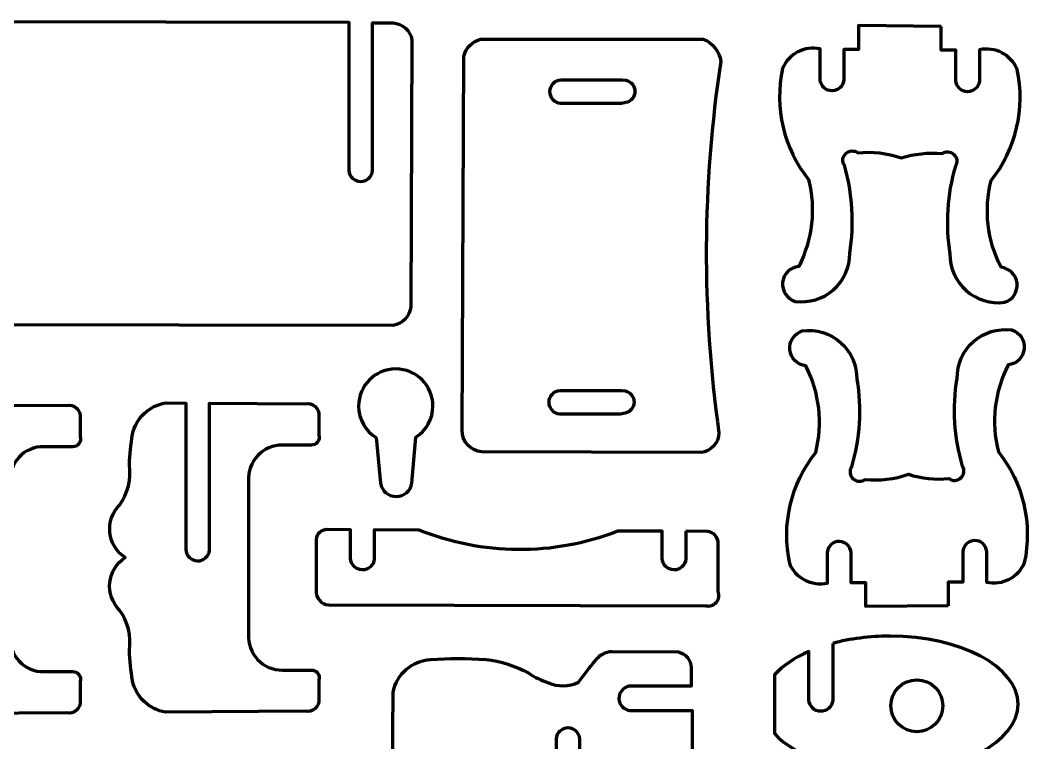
# Model space of a CAD drawing. Header units: centimetres. Extents: x -9.9 to 13.7, y -14.2 to 24.
# Drawn here: x -0.45 to 13.58, y -5.02 to 4.99 of the extents above; entities that cross this region are included whole.
import ezdxf

# ---------------------------------------------------------------- set-up
doc = ezdxf.new("R2010")
doc.units = ezdxf.units.CM
doc.header["$MEASUREMENT"] = 0
doc.layers.add('Laag 1', color=7, linetype='Continuous')

msp = doc.modelspace()

# ---------------------------------------------------------------- linework, layer by layer
at = {"layer": 'Laag 1', "lineweight": 100}
for points, knots in [([(4.97254, 4.72061), (4.95099, 4.85017), (4.84305, 4.94782), (4.71198, 4.95634), (4.71198, 4.95634), (4.71198, 4.95634), (4.42661, 4.95634), (4.42661, 4.95634), (4.42661, 4.95634), (4.42661, 4.95634), (4.42661, 4.5438), (4.42661, 4.5438), (4.42661, 4.5438), (4.42661, 4.5438), (4.42661, 2.90914), (4.42661, 2.90914), (4.42661, 2.90914), (4.41862, 2.82318), (4.34565, 2.75794), (4.25933, 2.75957), (4.25933, 2.75957), (4.17302, 2.7612), (4.10257, 2.82913), (4.09782, 2.91534), (4.09782, 2.91534), (4.09782, 2.91534), (4.09782, 4.5376), (4.09782, 4.5376), (4.09782, 4.5376), (4.09782, 4.5376), (4.09782, 4.96876), (4.09782, 4.96876), (4.09782, 4.96876), (4.09782, 4.96876), (-3.51407, 4.98116), (-3.51407, 4.98116), (-3.51407, 4.98116), (-3.51407, 4.98116), (-3.51407, 4.59343), (-3.51407, 4.59343), (-3.51407, 4.59343), (-3.51407, 4.59343), (-3.51407, 2.95876), (-3.51407, 2.95876), (-3.51407, 2.95876), (-3.52207, 2.87281), (-3.59503, 2.80756), (-3.68135, 2.80919), (-3.68135, 2.80919), (-3.76766, 2.81083), (-3.83811, 2.87877), (-3.84287, 2.96497), (-3.84287, 2.96497), (-3.84287, 2.96497), (-3.84286, 4.58723), (-3.84286, 4.58723), (-3.84286, 4.58723), (-3.84286, 4.58723), (-3.84286, 4.99357), (-3.84286, 4.99357), (-3.84286, 4.99357), (-3.84286, 4.99357), (-4.13444, 4.99357), (-4.13444, 4.99357), (-4.13444, 4.99357), (-4.27571, 4.97157), (-4.39166, 4.87011), (-4.43221, 4.73301), (-4.43221, 4.73301), (-4.43221, 4.73301), (-4.44462, 1.06045), (-4.44462, 1.06045), (-4.44462, 1.06045), (-4.40531, 0.93086), (-4.30955, 0.82598), (-4.18407, 0.77508), (-4.18407, 0.77508), (-4.18407, 0.77508), (4.71199, 0.76267), (4.71199, 0.76267), (4.71199, 0.76267), (4.84281, 0.78585), (4.94335, 0.89142), (4.96013, 1.02322), (4.96013, 1.02322), (4.96013, 1.02322), (4.97254, 4.72061), (4.97254, 4.72061)], [0, 0, 0, 0, 0.04347826, 0.04347826, 0.04347826, 0.04347826, 0.08695652, 0.08695652, 0.08695652, 0.08695652, 0.13043478, 0.13043478, 0.13043478, 0.13043478, 0.17391304, 0.17391304, 0.17391304, 0.17391304, 0.2173913, 0.2173913, 0.2173913, 0.2173913, 0.26086957, 0.26086957, 0.26086957, 0.26086957, 0.30434783, 0.30434783, 0.30434783, 0.30434783, 0.34782609, 0.34782609, 0.34782609, 0.34782609, 0.39130435, 0.39130435, 0.39130435, 0.39130435, 0.43478261, 0.43478261, 0.43478261, 0.43478261, 0.47826087, 0.47826087, 0.47826087, 0.47826087, 0.52173913, 0.52173913, 0.52173913, 0.52173913, 0.56521739, 0.56521739, 0.56521739, 0.56521739, 0.60869565, 0.60869565, 0.60869565, 0.60869565, 0.65217391, 0.65217391, 0.65217391, 0.65217391, 0.69565217, 0.69565217, 0.69565217, 0.69565217, 0.73913043, 0.73913043, 0.73913043, 0.73913043, 0.7826087, 0.7826087, 0.7826087, 0.7826087, 0.82608696, 0.82608696, 0.82608696, 0.82608696, 0.86956522, 0.86956522, 0.86956522, 0.86956522, 0.91304348, 0.91304348, 0.91304348, 0.91304348, 1, 1, 1, 1]), ([(12.30527, 4.90671), (12.30527, 4.90671), (12.30527, 4.57792), (12.30527, 4.57792), (12.30527, 4.57792), (12.30527, 4.57792), (12.51, 4.57792), (12.51, 4.57792), (12.51, 4.57792), (12.51, 4.57792), (12.51, 4.15917), (12.51, 4.15917), (12.51, 4.15917), (12.51474, 4.07297), (12.58518, 4.00503), (12.6715, 4.0034), (12.6715, 4.0034), (12.75782, 4.00177), (12.83078, 4.06701), (12.83877, 4.15297), (12.83877, 4.15297), (12.83877, 4.15297), (12.83879, 4.58412), (12.83879, 4.58412), (12.83879, 4.58412), (13.05566, 4.63131), (13.27518, 4.51632), (13.35988, 4.31116), (13.35988, 4.31116), (13.47686, 3.77032), (13.34477, 3.20553), (13.00007, 2.77266), (13.00007, 2.77266), (12.89737, 2.36826), (12.94589, 1.94027), (13.13655, 1.56914), (13.13655, 1.56914), (13.2538, 1.5573), (13.34657, 1.46466), (13.35859, 1.34743), (13.35859, 1.34743), (13.37062, 1.2302), (13.29858, 1.12066), (13.18618, 1.08526), (13.18618, 1.08526), (12.99375, 1.05887), (12.79938, 1.11776), (12.65394, 1.2465), (12.65394, 1.2465), (12.50851, 1.37525), (12.42648, 1.56104), (12.42934, 1.75525), (12.42934, 1.75525), (12.36272, 2.16102), (12.38814, 2.57657), (12.50378, 2.97117), (12.50378, 2.97117), (12.53669, 3.0238), (12.52767, 3.09236), (12.4823, 3.13471), (12.4823, 3.13471), (12.43693, 3.17706), (12.36791, 3.18132), (12.31767, 3.14487), (12.31767, 3.14487), (12.12743, 3.16353), (11.93535, 3.14331), (11.75316, 3.08545), (11.75316, 3.08545), (11.56016, 3.15273), (11.35481, 3.17723), (11.15138, 3.15728), (11.15138, 3.15728), (11.10115, 3.19373), (11.03212, 3.18947), (10.98675, 3.14712), (10.98675, 3.14712), (10.94139, 3.10477), (10.93237, 3.03621), (10.96527, 2.98358), (10.96527, 2.98358), (11.08091, 2.58897), (11.10635, 2.17342), (11.03971, 1.76766), (11.03971, 1.76766), (11.04257, 1.57345), (10.96054, 1.38766), (10.81511, 1.25891), (10.81511, 1.25891), (10.66969, 1.13017), (10.4753, 1.07128), (10.28287, 1.09767), (10.28287, 1.09767), (10.17047, 1.13308), (10.09843, 1.24261), (10.11046, 1.35984), (10.11046, 1.35984), (10.12249, 1.47707), (10.21525, 1.5697), (10.3325, 1.58155), (10.3325, 1.58155), (10.52316, 1.95268), (10.57169, 2.38067), (10.46898, 2.78506), (10.46898, 2.78506), (10.12428, 3.21794), (9.9922, 3.78272), (10.10917, 4.32357), (10.10917, 4.32357), (10.19387, 4.52873), (10.41339, 4.64372), (10.63027, 4.59653), (10.63027, 4.59653), (10.63027, 4.59653), (10.63028, 4.16538), (10.63028, 4.16538), (10.63028, 4.16538), (10.63829, 4.07942), (10.71123, 4.01418), (10.79755, 4.01581), (10.79755, 4.01581), (10.88388, 4.01744), (10.95432, 4.08538), (10.95907, 4.17158), (10.95907, 4.17158), (10.95907, 4.17158), (10.95907, 4.59034), (10.95907, 4.59034), (10.95907, 4.59034), (10.95907, 4.59034), (11.1638, 4.59034), (11.1638, 4.59034), (11.1638, 4.59034), (11.1638, 4.59034), (11.1638, 4.91913), (11.1638, 4.91913), (11.1638, 4.91913), (11.1638, 4.91913), (12.30527, 4.90671), (12.30527, 4.90671)], [0, 0, 0, 0, 0.02777778, 0.02777778, 0.02777778, 0.02777778, 0.05555556, 0.05555556, 0.05555556, 0.05555556, 0.08333333, 0.08333333, 0.08333333, 0.08333333, 0.11111111, 0.11111111, 0.11111111, 0.11111111, 0.13888889, 0.13888889, 0.13888889, 0.13888889, 0.16666667, 0.16666667, 0.16666667, 0.16666667, 0.19444444, 0.19444444, 0.19444444, 0.19444444, 0.22222222, 0.22222222, 0.22222222, 0.22222222, 0.25, 0.25, 0.25, 0.25, 0.27777778, 0.27777778, 0.27777778, 0.27777778, 0.30555556, 0.30555556, 0.30555556, 0.30555556, 0.33333333, 0.33333333, 0.33333333, 0.33333333, 0.36111111, 0.36111111, 0.36111111, 0.36111111, 0.38888889, 0.38888889, 0.38888889, 0.38888889, 0.41666667, 0.41666667, 0.41666667, 0.41666667, 0.44444444, 0.44444444, 0.44444444, 0.44444444, 0.47222222, 0.47222222, 0.47222222, 0.47222222, 0.5, 0.5, 0.5, 0.5, 0.52777778, 0.52777778, 0.52777778, 0.52777778, 0.55555556, 0.55555556, 0.55555556, 0.55555556, 0.58333333, 0.58333333, 0.58333333, 0.58333333, 0.61111111, 0.61111111, 0.61111111, 0.61111111, 0.63888889, 0.63888889, 0.63888889, 0.63888889, 0.66666667, 0.66666667, 0.66666667, 0.66666667, 0.69444444, 0.69444444, 0.69444444, 0.69444444, 0.72222222, 0.72222222, 0.72222222, 0.72222222, 0.75, 0.75, 0.75, 0.75, 0.77777778, 0.77777778, 0.77777778, 0.77777778, 0.80555556, 0.80555556, 0.80555556, 0.80555556, 0.83333333, 0.83333333, 0.83333333, 0.83333333, 0.86111111, 0.86111111, 0.86111111, 0.86111111, 0.88888889, 0.88888889, 0.88888889, 0.88888889, 0.91666667, 0.91666667, 0.91666667, 0.91666667, 0.94444444, 0.94444444, 0.94444444, 0.94444444, 1, 1, 1, 1]), ([(8.9801, -0.99916), (9.11756, -0.97944), (9.22167, -0.86492), (9.22825, -0.72621), (9.22825, -0.72621), (8.98552, 0.98218), (8.99387, 2.71686), (9.25306, 4.42283), (9.25306, 4.42283), (9.23432, 4.56426), (9.13878, 4.68368), (9.00492, 4.73301), (9.00492, 4.73301), (9.00492, 4.73301), (5.9279, 4.73301), (5.9279, 4.73301), (5.9279, 4.73301), (5.81309, 4.70178), (5.72339, 4.61209), (5.69216, 4.49727), (5.69216, 4.49727), (5.69216, 4.49727), (5.66735, -0.68898), (5.66735, -0.68898), (5.66735, -0.68898), (5.66434, -0.84517), (5.78445, -0.97621), (5.94031, -0.98676), (5.94031, -0.98676), (5.94031, -0.98676), (8.9801, -0.99916), (8.9801, -0.99916)], [0, 0, 0, 0, 0.11111111, 0.11111111, 0.11111111, 0.11111111, 0.22222222, 0.22222222, 0.22222222, 0.22222222, 0.33333333, 0.33333333, 0.33333333, 0.33333333, 0.44444444, 0.44444444, 0.44444444, 0.44444444, 0.55555556, 0.55555556, 0.55555556, 0.55555556, 0.66666667, 0.66666667, 0.66666667, 0.66666667, 0.77777778, 0.77777778, 0.77777778, 0.77777778, 1, 1, 1, 1]), ([(7.88826, 4.16849), (7.88826, 4.16849), (7.04115, 4.16849), (7.04115, 4.16849), (7.04115, 4.16849), (6.95495, 4.16372), (6.887, 4.09328), (6.88537, 4.00696), (6.88537, 4.00696), (6.88375, 3.92065), (6.94898, 3.84768), (7.03494, 3.83968), (7.03494, 3.83968), (7.03494, 3.83968), (7.87825, 3.83969), (7.87825, 3.83969), (7.87825, 3.83969), (7.87825, 3.83969), (7.93913, 3.8521), (7.93913, 3.8521), (7.93913, 3.8521), (8.01216, 3.86787), (8.06429, 3.93246), (8.06429, 4.00718), (8.06429, 4.00718), (8.06429, 4.08191), (8.01216, 4.1465), (7.93913, 4.16227), (7.93913, 4.16227), (7.93913, 4.16227), (7.88826, 4.16849), (7.88826, 4.16849)], [0, 0, 0, 0, 0.11111111, 0.11111111, 0.11111111, 0.11111111, 0.22222222, 0.22222222, 0.22222222, 0.22222222, 0.33333333, 0.33333333, 0.33333333, 0.33333333, 0.44444444, 0.44444444, 0.44444444, 0.44444444, 0.55555556, 0.55555556, 0.55555556, 0.55555556, 0.66666667, 0.66666667, 0.66666667, 0.66666667, 0.77777778, 0.77777778, 0.77777778, 0.77777778, 1, 1, 1, 1]), ([(12.40453, -3.12082), (12.40453, -3.12082), (12.40453, -2.79203), (12.40453, -2.79203), (12.40453, -2.79203), (12.40453, -2.79203), (12.60925, -2.79203), (12.60925, -2.79203), (12.60925, -2.79203), (12.60925, -2.79203), (12.60925, -2.37327), (12.60925, -2.37327), (12.60925, -2.37327), (12.614, -2.28707), (12.68444, -2.21914), (12.77076, -2.21751), (12.77076, -2.21751), (12.85708, -2.21588), (12.93004, -2.28112), (12.93804, -2.36708), (12.93804, -2.36708), (12.93804, -2.36708), (12.93805, -2.79823), (12.93805, -2.79823), (12.93805, -2.79823), (13.15492, -2.84542), (13.37444, -2.73043), (13.45914, -2.52527), (13.45914, -2.52527), (13.57612, -1.98442), (13.44403, -1.41964), (13.09933, -0.98676), (13.09933, -0.98676), (12.99662, -0.58236), (13.04515, -0.15438), (13.23581, 0.21675), (13.23581, 0.21675), (13.35308, 0.2286), (13.44582, 0.32123), (13.45785, 0.43846), (13.45785, 0.43846), (13.46988, 0.55569), (13.39784, 0.66523), (13.28544, 0.70063), (13.28544, 0.70063), (13.09301, 0.72703), (12.89864, 0.66813), (12.7532, 0.53939), (12.7532, 0.53939), (12.60777, 0.41065), (12.52574, 0.22485), (12.52859, 0.03064), (12.52859, 0.03064), (12.46197, -0.37513), (12.4874, -0.79068), (12.60304, -1.18528), (12.60304, -1.18528), (12.63594, -1.2379), (12.62693, -1.30647), (12.58156, -1.34882), (12.58156, -1.34882), (12.53619, -1.39117), (12.46717, -1.39543), (12.41693, -1.35898), (12.41693, -1.35898), (12.22669, -1.37763), (12.03461, -1.35742), (11.85241, -1.29956), (11.85241, -1.29956), (11.65941, -1.36683), (11.45407, -1.39134), (11.25064, -1.37139), (11.25064, -1.37139), (11.20041, -1.40783), (11.13138, -1.40358), (11.08601, -1.36123), (11.08601, -1.36123), (11.04065, -1.31888), (11.03163, -1.25032), (11.06453, -1.19769), (11.06453, -1.19769), (11.18017, -0.80309), (11.20561, -0.38753), (11.13897, 0.01823), (11.13897, 0.01823), (11.14183, 0.21245), (11.0598, 0.39823), (10.91436, 0.52698), (10.91436, 0.52698), (10.76895, 0.65573), (10.57456, 0.71461), (10.38213, 0.68822), (10.38213, 0.68822), (10.26974, 0.65282), (10.19769, 0.54328), (10.20972, 0.42605), (10.20972, 0.42605), (10.22174, 0.30883), (10.31451, 0.21619), (10.43176, 0.20434), (10.43176, 0.20434), (10.62242, -0.16679), (10.67095, -0.59478), (10.56824, -0.99917), (10.56824, -0.99917), (10.22354, -1.43204), (10.09145, -1.99683), (10.20842, -2.53768), (10.20842, -2.53768), (10.29313, -2.74283), (10.51265, -2.85783), (10.72953, -2.81064), (10.72953, -2.81064), (10.72953, -2.81064), (10.72954, -2.37948), (10.72954, -2.37948), (10.72954, -2.37948), (10.73753, -2.29352), (10.81049, -2.22829), (10.89681, -2.22992), (10.89681, -2.22992), (10.98314, -2.23154), (11.05357, -2.29949), (11.05833, -2.38569), (11.05833, -2.38569), (11.05833, -2.38569), (11.05833, -2.80443), (11.05833, -2.80443), (11.05833, -2.80443), (11.05833, -2.80443), (11.26305, -2.80443), (11.26305, -2.80443), (11.26305, -2.80443), (11.26305, -2.80443), (11.26305, -3.13323), (11.26305, -3.13323), (11.26305, -3.13323), (11.26305, -3.13323), (12.40453, -3.12082), (12.40453, -3.12082)], [0, 0, 0, 0, 0.02777778, 0.02777778, 0.02777778, 0.02777778, 0.05555556, 0.05555556, 0.05555556, 0.05555556, 0.08333333, 0.08333333, 0.08333333, 0.08333333, 0.11111111, 0.11111111, 0.11111111, 0.11111111, 0.13888889, 0.13888889, 0.13888889, 0.13888889, 0.16666667, 0.16666667, 0.16666667, 0.16666667, 0.19444444, 0.19444444, 0.19444444, 0.19444444, 0.22222222, 0.22222222, 0.22222222, 0.22222222, 0.25, 0.25, 0.25, 0.25, 0.27777778, 0.27777778, 0.27777778, 0.27777778, 0.30555556, 0.30555556, 0.30555556, 0.30555556, 0.33333333, 0.33333333, 0.33333333, 0.33333333, 0.36111111, 0.36111111, 0.36111111, 0.36111111, 0.38888889, 0.38888889, 0.38888889, 0.38888889, 0.41666667, 0.41666667, 0.41666667, 0.41666667, 0.44444444, 0.44444444, 0.44444444, 0.44444444, 0.47222222, 0.47222222, 0.47222222, 0.47222222, 0.5, 0.5, 0.5, 0.5, 0.52777778, 0.52777778, 0.52777778, 0.52777778, 0.55555556, 0.55555556, 0.55555556, 0.55555556, 0.58333333, 0.58333333, 0.58333333, 0.58333333, 0.61111111, 0.61111111, 0.61111111, 0.61111111, 0.63888889, 0.63888889, 0.63888889, 0.63888889, 0.66666667, 0.66666667, 0.66666667, 0.66666667, 0.69444444, 0.69444444, 0.69444444, 0.69444444, 0.72222222, 0.72222222, 0.72222222, 0.72222222, 0.75, 0.75, 0.75, 0.75, 0.77777778, 0.77777778, 0.77777778, 0.77777778, 0.80555556, 0.80555556, 0.80555556, 0.80555556, 0.83333333, 0.83333333, 0.83333333, 0.83333333, 0.86111111, 0.86111111, 0.86111111, 0.86111111, 0.88888889, 0.88888889, 0.88888889, 0.88888889, 0.91666667, 0.91666667, 0.91666667, 0.91666667, 0.94444444, 0.94444444, 0.94444444, 0.94444444, 1, 1, 1, 1]), ([(4.47642, -0.79083), (4.47642, -0.79083), (4.53829, -1.42102), (4.53829, -1.42102), (4.53829, -1.42102), (4.55512, -1.52788), (4.64722, -1.6066), (4.75541, -1.6066), (4.75541, -1.6066), (4.86359, -1.6066), (4.95569, -1.52788), (4.97253, -1.42102), (4.97253, -1.42102), (4.97253, -1.42102), (5.02929, -0.78618), (5.02929, -0.78618), (5.02929, -0.78618), (5.17061, -0.69446), (5.26416, -0.53515), (5.26416, -0.35399), (5.26416, -0.35399), (5.26416, -0.06958), (5.0336, 0.16096), (4.7492, 0.16096), (4.7492, 0.16096), (4.4648, 0.16097), (4.23425, -0.06959), (4.23425, -0.35399), (4.23425, -0.35399), (4.23425, -0.53821), (4.33099, -0.69984), (4.47642, -0.79084)], [0, 0, 0, 0, 0.11111111, 0.11111111, 0.11111111, 0.11111111, 0.22222222, 0.22222222, 0.22222222, 0.22222222, 0.33333333, 0.33333333, 0.33333333, 0.33333333, 0.44444444, 0.44444444, 0.44444444, 0.44444444, 0.55555556, 0.55555556, 0.55555556, 0.55555556, 0.66666667, 0.66666667, 0.66666667, 0.66666667, 0.77777778, 0.77777778, 0.77777778, 0.77777778, 1, 1, 1, 1]), ([(7.87586, -0.13686), (7.87586, -0.13686), (7.02875, -0.13686), (7.02875, -0.13686), (7.02875, -0.13686), (6.94253, -0.14161), (6.87459, -0.21206), (6.87297, -0.29838), (6.87297, -0.29838), (6.87134, -0.38469), (6.93657, -0.45766), (7.02253, -0.46566), (7.02253, -0.46566), (7.02253, -0.46566), (7.86583, -0.46565), (7.86583, -0.46565), (7.86583, -0.46565), (7.86583, -0.46565), (7.92672, -0.45324), (7.92672, -0.45324), (7.92672, -0.45324), (7.99976, -0.43747), (8.05189, -0.37288), (8.05189, -0.29816), (8.05189, -0.29816), (8.05189, -0.22343), (7.99975, -0.15884), (7.92672, -0.14307), (7.92672, -0.14307), (7.92672, -0.14307), (7.87586, -0.13686), (7.87586, -0.13686)], [0, 0, 0, 0, 0.11111111, 0.11111111, 0.11111111, 0.11111111, 0.22222222, 0.22222222, 0.22222222, 0.22222222, 0.33333333, 0.33333333, 0.33333333, 0.33333333, 0.44444444, 0.44444444, 0.44444444, 0.44444444, 0.55555556, 0.55555556, 0.55555556, 0.55555556, 0.66666667, 0.66666667, 0.66666667, 0.66666667, 0.77777778, 0.77777778, 0.77777778, 0.77777778, 1, 1, 1, 1]), ([(-3.37774, -0.34158), (-3.46334, -0.22135), (-3.60364, -0.14307), (-3.76222, -0.14307), (-3.76222, -0.14307), (-4.02261, -0.14306), (-4.2337, -0.35415), (-4.2337, -0.61454), (-4.2337, -0.61454), (-4.2337, -0.87493), (-4.02261, -1.08602), (-3.76222, -1.08602), (-3.76222, -1.08602), (-3.60356, -1.08602), (-3.4632, -1.00765), (-3.37775, -0.88751), (-3.37775, -0.88751), (-3.37775, -0.88751), (-2.92404, -0.8875), (-2.92404, -0.8875), (-2.92404, -0.8875), (-3.27741, -1.31237), (-3.48928, -1.85686), (-3.48928, -2.45083), (-3.48928, -2.45083), (-3.48928, -3.06297), (-3.26425, -3.62257), (-2.89241, -4.05137), (-2.89241, -4.05137), (-2.89241, -4.05137), (-3.35165, -4.05137), (-3.35165, -4.05137), (-3.35165, -4.05137), (-3.43548, -3.91954), (-3.58253, -3.83226), (-3.74996, -3.83226), (-3.74996, -3.83226), (-4.01035, -3.83225), (-4.22144, -4.04335), (-4.22144, -4.30374), (-4.22144, -4.30374), (-4.22144, -4.56413), (-4.01035, -4.77522), (-3.74996, -4.77522), (-3.74996, -4.77522), (-3.61018, -4.77522), (-3.48462, -4.7144), (-3.39829, -4.61778), (-3.39829, -4.61778), (-3.39829, -4.61778), (-1.746, -4.61777), (-1.746, -4.61777), (-1.746, -4.61777), (-1.746, -4.61777), (-1.46684, -4.61598), (-1.46684, -4.61598), (-1.46684, -4.61598), (-1.46684, -4.61598), (-1.46684, -4.20678), (-1.46684, -4.20678), (-1.46684, -4.20678), (-1.46684, -4.20678), (-1.46684, -2.58452), (-1.46684, -2.58452), (-1.46684, -2.58452), (-1.46208, -2.49832), (-1.39164, -2.43038), (-1.30532, -2.42875), (-1.30532, -2.42875), (-1.219, -2.42712), (-1.14604, -2.49236), (-1.13804, -2.57832), (-1.13804, -2.57832), (-1.13804, -2.57832), (-1.13804, -4.21298), (-1.13804, -4.21298), (-1.13804, -4.21298), (-1.13804, -4.21298), (-1.13804, -4.61388), (-1.13804, -4.61388), (-1.13804, -4.61388), (-1.13804, -4.61388), (0.18955, -4.60536), (0.18955, -4.60536), (0.18955, -4.60536), (0.23809, -4.6163), (0.28891, -4.60301), (0.32589, -4.56973), (0.32589, -4.56973), (0.36288, -4.53644), (0.38143, -4.48729), (0.37565, -4.43787), (0.37565, -4.43787), (0.37565, -4.43787), (0.37565, -4.17111), (0.37565, -4.17111), (0.37565, -4.17111), (0.38631, -4.13829), (0.38005, -4.10233), (0.35895, -4.07503), (0.35895, -4.07503), (0.33786, -4.04772), (0.30463, -4.03261), (0.27019, -4.03463), (0.27019, -4.03463), (0.27019, -4.03463), (-0.12685, -4.03463), (-0.12685, -4.03463), (-0.12685, -4.03463), (-0.25671, -4.03609), (-0.38132, -3.98342), (-0.47077, -3.88926), (-0.47077, -3.88926), (-0.56022, -3.7951), (-0.60644, -3.66796), (-0.59832, -3.53834), (-0.59832, -3.53834), (-0.59832, -3.53834), (-0.59838, -1.41294), (-0.59838, -1.41294), (-0.59838, -1.41294), (-0.60649, -1.28333), (-0.56028, -1.15618), (-0.47083, -1.06202), (-0.47083, -1.06202), (-0.38138, -0.96786), (-0.25677, -0.9152), (-0.1269, -0.91665), (-0.1269, -0.91665), (-0.1269, -0.91665), (0.27013, -0.91665), (0.27013, -0.91665), (0.27013, -0.91665), (0.30458, -0.91868), (0.3378, -0.90356), (0.3589, -0.87626), (0.3589, -0.87626), (0.38, -0.84896), (0.38624, -0.81299), (0.3756, -0.78017), (0.3756, -0.78017), (0.3756, -0.78017), (0.3756, -0.51342), (0.3756, -0.51342), (0.3756, -0.51342), (0.38138, -0.464), (0.36282, -0.41484), (0.32584, -0.38156), (0.32584, -0.38156), (0.28886, -0.34827), (0.23803, -0.33499), (0.18949, -0.34592), (0.18949, -0.34592), (0.18949, -0.34592), (-1.36552, -0.33594), (-1.36552, -0.33594), (-1.36552, -0.33594), (-1.36552, -0.33594), (-1.5289, -0.34158), (-1.5289, -0.34158), (-1.5289, -0.34158), (-1.5289, -0.34158), (-1.7878, -0.34158), (-1.7878, -0.34158), (-1.7878, -0.34158), (-1.7878, -0.34158), (-3.37774, -0.34158), (-3.37774, -0.34158)], [0, 0, 0, 0, 0.02325581, 0.02325581, 0.02325581, 0.02325581, 0.04651163, 0.04651163, 0.04651163, 0.04651163, 0.06976744, 0.06976744, 0.06976744, 0.06976744, 0.09302326, 0.09302326, 0.09302326, 0.09302326, 0.11627907, 0.11627907, 0.11627907, 0.11627907, 0.13953488, 0.13953488, 0.13953488, 0.13953488, 0.1627907, 0.1627907, 0.1627907, 0.1627907, 0.18604651, 0.18604651, 0.18604651, 0.18604651, 0.20930233, 0.20930233, 0.20930233, 0.20930233, 0.23255814, 0.23255814, 0.23255814, 0.23255814, 0.25581395, 0.25581395, 0.25581395, 0.25581395, 0.27906977, 0.27906977, 0.27906977, 0.27906977, 0.30232558, 0.30232558, 0.30232558, 0.30232558, 0.3255814, 0.3255814, 0.3255814, 0.3255814, 0.34883721, 0.34883721, 0.34883721, 0.34883721, 0.37209302, 0.37209302, 0.37209302, 0.37209302, 0.39534884, 0.39534884, 0.39534884, 0.39534884, 0.41860465, 0.41860465, 0.41860465, 0.41860465, 0.44186047, 0.44186047, 0.44186047, 0.44186047, 0.46511628, 0.46511628, 0.46511628, 0.46511628, 0.48837209, 0.48837209, 0.48837209, 0.48837209, 0.51162791, 0.51162791, 0.51162791, 0.51162791, 0.53488372, 0.53488372, 0.53488372, 0.53488372, 0.55813953, 0.55813953, 0.55813953, 0.55813953, 0.58139535, 0.58139535, 0.58139535, 0.58139535, 0.60465116, 0.60465116, 0.60465116, 0.60465116, 0.62790698, 0.62790698, 0.62790698, 0.62790698, 0.65116279, 0.65116279, 0.65116279, 0.65116279, 0.6744186, 0.6744186, 0.6744186, 0.6744186, 0.69767442, 0.69767442, 0.69767442, 0.69767442, 0.72093023, 0.72093023, 0.72093023, 0.72093023, 0.74418605, 0.74418605, 0.74418605, 0.74418605, 0.76744186, 0.76744186, 0.76744186, 0.76744186, 0.79069767, 0.79069767, 0.79069767, 0.79069767, 0.81395349, 0.81395349, 0.81395349, 0.81395349, 0.8372093, 0.8372093, 0.8372093, 0.8372093, 0.86046512, 0.86046512, 0.86046512, 0.86046512, 0.88372093, 0.88372093, 0.88372093, 0.88372093, 0.90697674, 0.90697674, 0.90697674, 0.90697674, 0.93023256, 0.93023256, 0.93023256, 0.93023256, 0.95348837, 0.95348837, 0.95348837, 0.95348837, 1, 1, 1, 1]), ([(2.70821, -1.39), (2.70821, -1.39), (2.70815, -3.51539), (2.70815, -3.51539), (2.70815, -3.51539), (2.70004, -3.64501), (2.74625, -3.77216), (2.83569, -3.86632), (2.83569, -3.86632), (2.92515, -3.96048), (3.04975, -4.01314), (3.17962, -4.01169), (3.17962, -4.01169), (3.17962, -4.01169), (3.57666, -4.01168), (3.57666, -4.01168), (3.57666, -4.01168), (3.61111, -4.00966), (3.64432, -4.02478), (3.66542, -4.05208), (3.66542, -4.05208), (3.68652, -4.07938), (3.69277, -4.11535), (3.68212, -4.14816), (3.68212, -4.14816), (3.68212, -4.14816), (3.68213, -4.41492), (3.68213, -4.41492), (3.68213, -4.41492), (3.68789, -4.46434), (3.66935, -4.5135), (3.63236, -4.54678), (3.63236, -4.54678), (3.59538, -4.58006), (3.54455, -4.59335), (3.49601, -4.58242), (3.49601, -4.58242), (3.49601, -4.58242), (1.56047, -4.59483), (1.56047, -4.59483), (1.56047, -4.59483), (1.33201, -4.55965), (1.1492, -4.38672), (1.1014, -4.16057), (1.1014, -4.16057), (1.08026, -4.02072), (1.06577, -3.87995), (1.05797, -3.73872), (1.05797, -3.73872), (1.08594, -3.54199), (1.03706, -3.34204), (0.92149, -3.1804), (0.92149, -3.1804), (0.82164, -3.07956), (0.77243, -2.93917), (0.78751, -2.79807), (0.78751, -2.79807), (0.80259, -2.65696), (0.88034, -2.53013), (0.99924, -2.45268), (0.99924, -2.45268), (0.88036, -2.37522), (0.80262, -2.24839), (0.78756, -2.10729), (0.78756, -2.10729), (0.7725, -1.9662), (0.82169, -1.82582), (0.92154, -1.725), (0.92154, -1.725), (1.03711, -1.56335), (1.08599, -1.3634), (1.05803, -1.16667), (1.05803, -1.16667), (1.06583, -1.02545), (1.08031, -0.88467), (1.10145, -0.74482), (1.10145, -0.74482), (1.14926, -0.51867), (1.33207, -0.34574), (1.56052, -0.31056), (1.56052, -0.31056), (1.56052, -0.31056), (1.83969, -0.31235), (1.83969, -0.31235), (1.83969, -0.31235), (1.83969, -0.31235), (1.83969, -0.72156), (1.83969, -0.72156), (1.83969, -0.72156), (1.83969, -0.72156), (1.83969, -2.34381), (1.83969, -2.34381), (1.83969, -2.34381), (1.84445, -2.43002), (1.91488, -2.49796), (2.0012, -2.49959), (2.0012, -2.49959), (2.08752, -2.50122), (2.16048, -2.43598), (2.16848, -2.35002), (2.16848, -2.35002), (2.16848, -2.35002), (2.16849, -0.71535), (2.16849, -0.71535), (2.16849, -0.71535), (2.16849, -0.71535), (2.16849, -0.31445), (2.16849, -0.31445), (2.16849, -0.31445), (2.16849, -0.31445), (3.49607, -0.32297), (3.49607, -0.32297), (3.49607, -0.32297), (3.54461, -0.31203), (3.59543, -0.32533), (3.63242, -0.35861), (3.63242, -0.35861), (3.66941, -0.39189), (3.68795, -0.44105), (3.68217, -0.49047), (3.68217, -0.49047), (3.68217, -0.49047), (3.68218, -0.75723), (3.68218, -0.75723), (3.68218, -0.75723), (3.69282, -0.79004), (3.68657, -0.82601), (3.66548, -0.85331), (3.66548, -0.85331), (3.64438, -0.88061), (3.61116, -0.89573), (3.57671, -0.89371), (3.57671, -0.89371), (3.57671, -0.89371), (3.17968, -0.8937), (3.17968, -0.8937), (3.17968, -0.8937), (3.04982, -0.89224), (2.9252, -0.94492), (2.83575, -1.03908), (2.83575, -1.03908), (2.74631, -1.13323), (2.70009, -1.26038), (2.7082, -1.39)], [0, 0, 0, 0, 0.02702703, 0.02702703, 0.02702703, 0.02702703, 0.05405405, 0.05405405, 0.05405405, 0.05405405, 0.08108108, 0.08108108, 0.08108108, 0.08108108, 0.10810811, 0.10810811, 0.10810811, 0.10810811, 0.13513514, 0.13513514, 0.13513514, 0.13513514, 0.16216216, 0.16216216, 0.16216216, 0.16216216, 0.18918919, 0.18918919, 0.18918919, 0.18918919, 0.21621622, 0.21621622, 0.21621622, 0.21621622, 0.24324324, 0.24324324, 0.24324324, 0.24324324, 0.27027027, 0.27027027, 0.27027027, 0.27027027, 0.2972973, 0.2972973, 0.2972973, 0.2972973, 0.32432432, 0.32432432, 0.32432432, 0.32432432, 0.35135135, 0.35135135, 0.35135135, 0.35135135, 0.37837838, 0.37837838, 0.37837838, 0.37837838, 0.40540541, 0.40540541, 0.40540541, 0.40540541, 0.43243243, 0.43243243, 0.43243243, 0.43243243, 0.45945946, 0.45945946, 0.45945946, 0.45945946, 0.48648649, 0.48648649, 0.48648649, 0.48648649, 0.51351351, 0.51351351, 0.51351351, 0.51351351, 0.54054054, 0.54054054, 0.54054054, 0.54054054, 0.56756757, 0.56756757, 0.56756757, 0.56756757, 0.59459459, 0.59459459, 0.59459459, 0.59459459, 0.62162162, 0.62162162, 0.62162162, 0.62162162, 0.64864865, 0.64864865, 0.64864865, 0.64864865, 0.67567568, 0.67567568, 0.67567568, 0.67567568, 0.7027027, 0.7027027, 0.7027027, 0.7027027, 0.72972973, 0.72972973, 0.72972973, 0.72972973, 0.75675676, 0.75675676, 0.75675676, 0.75675676, 0.78378378, 0.78378378, 0.78378378, 0.78378378, 0.81081081, 0.81081081, 0.81081081, 0.81081081, 0.83783784, 0.83783784, 0.83783784, 0.83783784, 0.86486486, 0.86486486, 0.86486486, 0.86486486, 0.89189189, 0.89189189, 0.89189189, 0.89189189, 0.91891892, 0.91891892, 0.91891892, 0.91891892, 0.94594595, 0.94594595, 0.94594595, 0.94594595, 1, 1, 1, 1]), ([(8.76918, -2.08961), (8.76918, -2.08961), (9.06696, -2.09102), (9.06696, -2.09102), (9.06696, -2.09102), (9.15604, -2.09786), (9.22269, -2.17564), (9.21584, -2.26472), (9.21584, -2.26472), (9.21584, -2.26472), (9.21584, -2.9223), (9.21584, -2.9223), (9.21584, -2.9223), (9.23625, -2.97397), (9.22609, -3.03271), (9.18951, -3.07452), (9.18951, -3.07452), (9.15293, -3.11632), (9.09605, -3.1342), (9.04214, -3.12082), (9.04214, -3.12082), (9.04214, -3.12082), (3.81866, -3.10841), (3.81866, -3.10841), (3.81866, -3.10841), (3.71616, -3.10098), (3.63871, -3.01248), (3.64495, -2.9099), (3.64495, -2.9099), (3.64495, -2.9099), (3.64496, -2.20268), (3.64496, -2.20268), (3.64496, -2.20268), (3.65126, -2.12525), (3.71615, -2.06576), (3.79384, -2.0662), (3.79384, -2.0662), (3.79384, -2.0662), (4.12264, -2.06775), (4.12264, -2.06775), (4.12264, -2.06775), (4.12264, -2.06775), (4.12264, -2.46789), (4.12264, -2.46789), (4.12264, -2.46789), (4.12739, -2.55409), (4.19783, -2.62203), (4.28415, -2.62366), (4.28415, -2.62366), (4.37048, -2.62529), (4.44343, -2.56005), (4.45143, -2.47409), (4.45143, -2.47409), (4.45143, -2.47409), (4.45143, -2.06929), (4.45143, -2.06929), (4.45143, -2.06929), (4.45143, -2.06929), (5.07419, -2.07222), (5.07419, -2.07222), (5.07419, -2.07222), (5.95162, -2.42746), (6.93159, -2.43418), (7.81381, -2.09102), (7.81381, -2.09102), (7.81381, -2.09102), (7.8261, -2.08517), (7.8261, -2.08517), (7.8261, -2.08517), (7.8261, -2.08517), (8.44039, -2.08806), (8.44039, -2.08806), (8.44039, -2.08806), (8.44039, -2.08806), (8.44039, -2.46789), (8.44039, -2.46789), (8.44039, -2.46789), (8.44514, -2.55409), (8.51558, -2.62203), (8.6019, -2.62366), (8.6019, -2.62366), (8.68822, -2.62529), (8.76117, -2.56005), (8.76918, -2.47409), (8.76918, -2.47409), (8.76918, -2.47409), (8.76918, -2.08961), (8.76918, -2.08961)], [0, 0, 0, 0, 0.04347826, 0.04347826, 0.04347826, 0.04347826, 0.08695652, 0.08695652, 0.08695652, 0.08695652, 0.13043478, 0.13043478, 0.13043478, 0.13043478, 0.17391304, 0.17391304, 0.17391304, 0.17391304, 0.2173913, 0.2173913, 0.2173913, 0.2173913, 0.26086957, 0.26086957, 0.26086957, 0.26086957, 0.30434783, 0.30434783, 0.30434783, 0.30434783, 0.34782609, 0.34782609, 0.34782609, 0.34782609, 0.39130435, 0.39130435, 0.39130435, 0.39130435, 0.43478261, 0.43478261, 0.43478261, 0.43478261, 0.47826087, 0.47826087, 0.47826087, 0.47826087, 0.52173913, 0.52173913, 0.52173913, 0.52173913, 0.56521739, 0.56521739, 0.56521739, 0.56521739, 0.60869565, 0.60869565, 0.60869565, 0.60869565, 0.65217391, 0.65217391, 0.65217391, 0.65217391, 0.69565217, 0.69565217, 0.69565217, 0.69565217, 0.73913043, 0.73913043, 0.73913043, 0.73913043, 0.7826087, 0.7826087, 0.7826087, 0.7826087, 0.82608696, 0.82608696, 0.82608696, 0.82608696, 0.86956522, 0.86956522, 0.86956522, 0.86956522, 0.91304348, 0.91304348, 0.91304348, 0.91304348, 1, 1, 1, 1]), ([(10.80399, -3.64215), (11.04289, -3.57849), (11.31259, -3.54267), (11.59804, -3.54267), (11.59804, -3.54267), (12.57794, -3.54267), (13.37229, -3.96485), (13.37229, -4.48563), (13.37229, -4.48563), (13.37229, -5.0064), (12.57793, -5.42858), (11.59804, -5.42858), (11.59804, -5.42858), (10.89253, -5.42858), (10.28318, -5.20973), (9.9975, -4.89304), (9.9975, -4.89304), (9.9975, -4.89304), (9.9975, -4.07821), (9.9975, -4.07821), (9.9975, -4.07821), (10.11077, -3.95276), (10.27468, -3.8427), (10.47518, -3.7555), (10.47518, -3.7555), (10.47518, -3.7555), (10.4752, -4.42824), (10.4752, -4.42824), (10.4752, -4.42824), (10.47994, -4.51445), (10.55038, -4.58239), (10.6367, -4.58402), (10.6367, -4.58402), (10.72303, -4.58564), (10.79597, -4.52041), (10.80397, -4.43445), (10.80397, -4.43445), (10.80397, -4.43445), (10.80399, -3.64215), (10.80399, -3.64215)], [0, 0, 0, 0, 0.09090909, 0.09090909, 0.09090909, 0.09090909, 0.18181818, 0.18181818, 0.18181818, 0.18181818, 0.27272727, 0.27272727, 0.27272727, 0.27272727, 0.36363636, 0.36363636, 0.36363636, 0.36363636, 0.45454545, 0.45454545, 0.45454545, 0.45454545, 0.54545455, 0.54545455, 0.54545455, 0.54545455, 0.63636364, 0.63636364, 0.63636364, 0.63636364, 0.72727273, 0.72727273, 0.72727273, 0.72727273, 0.81818182, 0.81818182, 0.81818182, 0.81818182, 1, 1, 1, 1]), ([(7.29891, -5.57562), (7.36847, -5.79016), (7.54901, -5.95003), (7.77039, -5.99312), (7.77039, -5.99312), (7.77039, -5.99312), (8.58307, -5.98691), (8.58307, -5.98691), (8.58307, -5.98691), (8.67474, -5.96413), (8.7531, -5.90485), (8.79997, -5.82283), (8.79997, -5.82283), (8.84684, -5.74082), (8.85812, -5.6432), (8.83121, -5.55266), (8.83121, -5.55266), (8.83121, -5.55266), (7.98752, -5.54645), (7.98752, -5.54645), (7.98752, -5.54645), (7.9065, -5.54073), (7.84276, -5.47497), (7.83958, -5.39382), (7.83958, -5.39382), (7.8364, -5.31266), (7.89479, -5.24211), (7.97511, -5.23007), (7.97511, -5.23007), (7.97511, -5.23007), (8.85603, -5.23006), (8.85603, -5.23006), (8.85603, -5.23006), (8.85603, -5.23006), (8.85603, -4.57248), (8.85603, -4.57248), (8.85603, -4.57248), (8.85603, -4.57248), (7.99372, -4.57248), (7.99372, -4.57248), (7.99372, -4.57248), (7.91009, -4.56345), (7.84575, -4.49441), (7.84263, -4.41035), (7.84263, -4.41035), (7.83952, -4.32627), (7.89857, -4.25267), (7.98131, -4.23748), (7.98131, -4.23748), (7.98131, -4.23748), (8.84363, -4.23747), (8.84363, -4.23747), (8.84363, -4.23747), (8.84363, -4.23747), (8.84363, -3.97693), (8.84363, -3.97693), (8.84363, -3.97693), (8.83834, -3.8727), (8.76514, -3.78437), (8.66371, -3.7598), (8.66371, -3.7598), (8.66371, -3.7598), (7.74557, -3.75359), (7.74557, -3.75359), (7.74557, -3.75359), (7.65446, -3.75889), (7.57038, -3.80434), (7.51603, -3.87767), (7.51603, -3.87767), (7.43554, -3.97748), (7.35694, -4.07884), (7.2803, -4.18165), (7.2803, -4.18165), (7.1493, -4.24426), (6.99747, -4.24654), (6.86465, -4.18785), (6.86465, -4.18785), (6.76893, -4.15512), (6.67733, -4.11141), (6.59169, -4.05758), (6.59169, -4.05758), (6.40784, -3.95472), (6.20542, -3.88936), (5.99614, -3.86526), (5.99614, -3.86526), (5.74207, -3.84872), (5.48717, -3.84872), (5.23309, -3.86526), (5.23309, -3.86526), (4.97493, -3.8813), (4.76044, -4.07025), (4.71198, -4.32433), (4.71198, -4.32433), (4.71198, -4.32433), (4.70579, -5.39756), (4.70579, -5.39756), (4.70579, -5.39756), (4.72673, -5.66016), (4.93356, -5.86961), (5.19587, -5.89386), (5.19587, -5.89386), (5.42652, -5.91954), (5.65878, -5.92784), (5.89068, -5.91867), (5.89068, -5.91867), (6.11957, -5.90346), (6.34412, -5.8489), (6.55447, -5.75738), (6.55447, -5.75738), (6.73007, -5.72744), (6.88278, -5.61987), (6.97011, -5.46462), (6.97011, -5.46462), (6.97011, -5.46462), (6.97012, -4.96486), (6.97012, -4.96486), (6.97012, -4.96486), (6.97811, -4.8789), (7.05107, -4.81366), (7.13739, -4.81529), (7.13739, -4.81529), (7.22371, -4.81692), (7.29415, -4.88486), (7.29891, -4.97106), (7.29891, -4.97106), (7.29891, -4.97106), (7.29891, -5.57562), (7.29891, -5.57562)], [0, 0, 0, 0, 0.03030303, 0.03030303, 0.03030303, 0.03030303, 0.06060606, 0.06060606, 0.06060606, 0.06060606, 0.09090909, 0.09090909, 0.09090909, 0.09090909, 0.12121212, 0.12121212, 0.12121212, 0.12121212, 0.15151515, 0.15151515, 0.15151515, 0.15151515, 0.18181818, 0.18181818, 0.18181818, 0.18181818, 0.21212121, 0.21212121, 0.21212121, 0.21212121, 0.24242424, 0.24242424, 0.24242424, 0.24242424, 0.27272727, 0.27272727, 0.27272727, 0.27272727, 0.3030303, 0.3030303, 0.3030303, 0.3030303, 0.33333333, 0.33333333, 0.33333333, 0.33333333, 0.36363636, 0.36363636, 0.36363636, 0.36363636, 0.39393939, 0.39393939, 0.39393939, 0.39393939, 0.42424242, 0.42424242, 0.42424242, 0.42424242, 0.45454545, 0.45454545, 0.45454545, 0.45454545, 0.48484848, 0.48484848, 0.48484848, 0.48484848, 0.51515152, 0.51515152, 0.51515152, 0.51515152, 0.54545455, 0.54545455, 0.54545455, 0.54545455, 0.57575758, 0.57575758, 0.57575758, 0.57575758, 0.60606061, 0.60606061, 0.60606061, 0.60606061, 0.63636364, 0.63636364, 0.63636364, 0.63636364, 0.66666667, 0.66666667, 0.66666667, 0.66666667, 0.6969697, 0.6969697, 0.6969697, 0.6969697, 0.72727273, 0.72727273, 0.72727273, 0.72727273, 0.75757576, 0.75757576, 0.75757576, 0.75757576, 0.78787879, 0.78787879, 0.78787879, 0.78787879, 0.81818182, 0.81818182, 0.81818182, 0.81818182, 0.84848485, 0.84848485, 0.84848485, 0.84848485, 0.87878788, 0.87878788, 0.87878788, 0.87878788, 0.90909091, 0.90909091, 0.90909091, 0.90909091, 0.93939394, 0.93939394, 0.93939394, 0.93939394, 1, 1, 1, 1]), ([(11.60988, -4.50779), (11.60988, -4.30906), (11.77096, -4.14797), (11.96968, -4.14797), (11.96968, -4.14797), (12.16841, -4.14797), (12.32949, -4.30907), (12.32949, -4.50779), (12.32949, -4.50779), (12.32949, -4.7065), (12.1684, -4.8676), (11.96968, -4.8676), (11.96968, -4.8676), (11.77098, -4.8676), (11.60987, -4.7065), (11.60987, -4.50779)], [0, 0, 0, 0, 0.2, 0.2, 0.2, 0.2, 0.4, 0.4, 0.4, 0.4, 0.6, 0.6, 0.6, 0.6, 1, 1, 1, 1])]:
    msp.add_open_spline(points, degree=3, knots=knots, dxfattribs=at)

doc.saveas('drawing.dxf')
